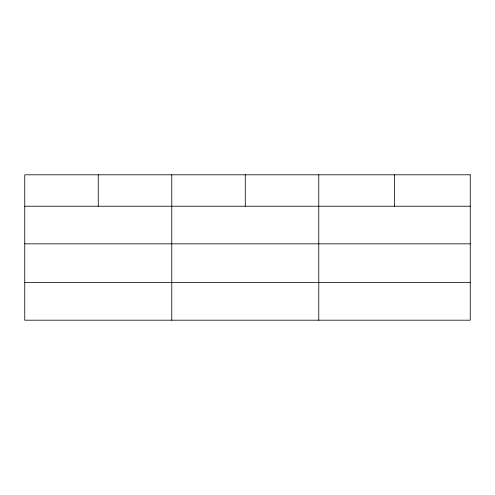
<?xml version="1.0" encoding="UTF-8"?>
<svg xmlns="http://www.w3.org/2000/svg" width="495" height="495" viewBox="0 0 495 495"><rect width="100%" height="100%" fill="white"/><g stroke="black" fill="none" stroke-linecap="round" stroke-linejoin="round"><path stroke-width="0.74" d="M24.75 206.223L470.25 206.223M24.75 243.831L470.25 243.831M24.75 282.583L470.25 282.583M394.515 174.803L394.515 206.223M318.78 174.803L318.78 320.197M245.273 174.803L245.273 206.223M171.765 174.803L171.765 320.197M98.258 174.803L98.258 206.223M470.25 174.803L24.75 174.803L24.75 320.197L470.25 320.197L470.25 174.803"/></g></svg>
